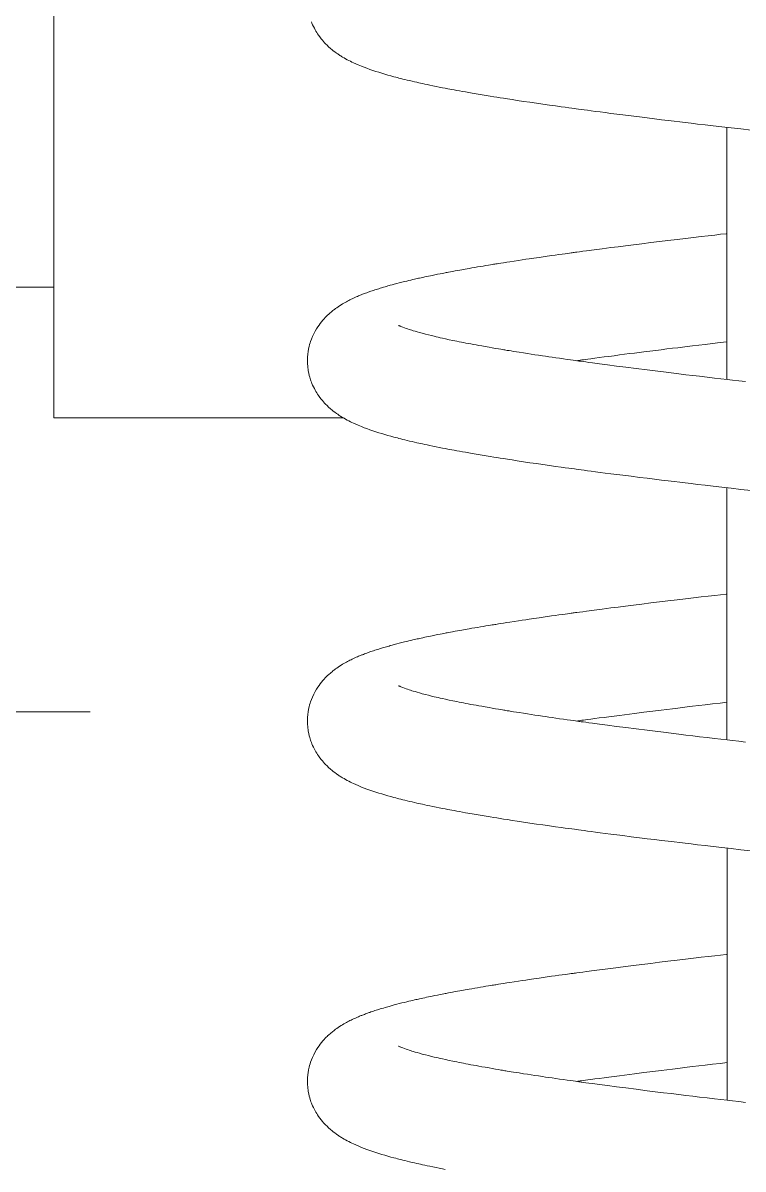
# Model space of a CAD drawing. Extents: x 83.6 to 158.5, y 132.1 to 157.1.
# Drawn here: x 131.407 to 132.784, y 139.014 to 141.207 of the extents above; entities that cross this region are included whole.
import ezdxf

# ---------------------------------------------------------------- set-up
doc = ezdxf.new("R2010")
doc.units = 0
doc.header["$LTSCALE"] = 0.5
doc.header["$MEASUREMENT"] = 0
doc.layers.add('AM_5', color=3, linetype='CONTINUOUS', lineweight=15)

msp = doc.modelspace()

# ---------------------------------------------------------------- linework, layer by layer
at = {"layer": 'AM_5', "color": 0, "ltscale": 0.75}
for p, q in [((131.46588, 143.32598), (131.46588, 140.45098)), ((85.72363, 140.70098), (131.46588, 140.70098)), ((131.46588, 140.45098), (132.01971, 140.45098)), ((129.89671, 139.88848), (131.53505, 139.88848))]:
    msp.add_line(p, q, dxfattribs=at)
at = {"layer": 'AM_5', "color": 0, "ltscale": 0.75, "flags": 128}
for points in [[(132.79963, 141.00145), (132.78002, 141.00369), (132.76137, 141.00583), (132.74382, 141.00784), (132.72736, 141.00974), (132.71194, 141.01153), (132.69754, 141.01322), (132.68525, 141.01466), (132.67381, 141.01602), (132.66322, 141.01728), (132.65253, 141.01856), (132.64082, 141.01998), (132.62811, 141.02152), (132.61501, 141.02312), (132.60103, 141.02484), (132.58619, 141.02668), (132.57053, 141.02864), (132.55408, 141.03072), (132.54289, 141.03214), (132.53154, 141.0336), (132.52089, 141.03497), (132.5111, 141.03624), (132.50215, 141.03741), (132.49401, 141.03848), (132.48669, 141.03944), (132.48016, 141.04031), (132.47441, 141.04107), (132.46944, 141.04174), (132.46523, 141.0423), (132.46166, 141.04278), (132.45679, 141.04344), (132.45082, 141.04424), (132.44382, 141.0452), (132.43622, 141.04624), (132.42553, 141.04772), (132.41397, 141.04935), (132.40162, 141.05111), (132.38914, 141.05291), (132.37671, 141.05473), (132.36434, 141.05657), (132.35204, 141.05844), (132.34253, 141.05989), (132.33388, 141.06124), (132.32621, 141.06244), (132.31949, 141.06351), (132.31356, 141.06445), (132.30735, 141.06546), (132.30064, 141.06655), (132.28929, 141.06842), (132.2777, 141.07037), (132.26589, 141.07239), (132.25361, 141.07454), (132.24793, 141.07555), (132.24216, 141.07659), (132.2365, 141.07761), (132.23148, 141.07853), (132.22712, 141.07934), (132.22339, 141.08004), (132.2197, 141.08073), (132.21477, 141.08167), (132.20917, 141.08276), (132.20305, 141.08396), (132.197, 141.08517), (132.19112, 141.08636), (132.1854, 141.08754), (132.18018, 141.08864), (132.17542, 141.08965), (132.17122, 141.09056), (132.16757, 141.09136), (132.164, 141.09215), (132.16022, 141.093), (132.15593, 141.09397), (132.15116, 141.09507), (132.14634, 141.0962), (132.1418, 141.09729), (132.13754, 141.09833), (132.13354, 141.09931), (132.12951, 141.10033), (132.12601, 141.10122), (132.12304, 141.10199), (132.11995, 141.1028), (132.11648, 141.10372), (132.11076, 141.10528), (132.10488, 141.10692), (132.09895, 141.10863), (132.09312, 141.11036), (132.08738, 141.11213), (132.08172, 141.11392), (132.07584, 141.11586), (132.07031, 141.11776), (132.0644, 141.11988), (132.0596, 141.12168), (132.05445, 141.12369), (132.04802, 141.12634), (132.04336, 141.12837), (132.03884, 141.13043), (132.03616, 141.1317), (132.03318, 141.13315), (132.03013, 141.1347), (132.02708, 141.1363), (132.02403, 141.13796), (132.02102, 141.13967), (132.0183, 141.14127), (132.01646, 141.14239), (132.0148, 141.14341), (132.01327, 141.14439), (132.01187, 141.1453), (132.01053, 141.14618), (132.00888, 141.1473), (132.00686, 141.14871), (132.00339, 141.15123), (132.00037, 141.15354), (131.99805, 141.1554), (131.99504, 141.15792), (131.99146, 141.16111), (131.98843, 141.16398), (131.98576, 141.16666), (131.98382, 141.1687), (131.9818, 141.17093), (131.9796, 141.17347), (131.97719, 141.17641), (131.97463, 141.17975), (131.97226, 141.18305), (131.9703, 141.18595), (131.96871, 141.18845), (131.96728, 141.19083), (131.96583, 141.19336), (131.96421, 141.19638), (131.96247, 141.19987), (131.96091, 141.20327), (131.95968, 141.20616), (131.95872, 141.20857)], [(132.79963, 140.312), (132.78002, 140.31424), (132.76137, 140.31637), (132.74382, 140.31839), (132.72736, 140.32029), (132.71194, 140.32208), (132.69754, 140.32376), (132.68525, 140.32521), (132.67381, 140.32657), (132.66322, 140.32783), (132.65253, 140.32911), (132.64082, 140.33052), (132.62811, 140.33206), (132.61501, 140.33366), (132.60103, 140.33539), (132.58619, 140.33723), (132.57053, 140.33919), (132.55408, 140.34126), (132.54289, 140.34269), (132.53154, 140.34414), (132.52089, 140.34552), (132.5111, 140.34679), (132.50215, 140.34796), (132.49401, 140.34902), (132.48669, 140.34999), (132.48016, 140.35086), (132.47441, 140.35162), (132.46944, 140.35228), (132.46523, 140.35285), (132.46166, 140.35333), (132.45679, 140.35398), (132.45082, 140.35479), (132.44382, 140.35574), (132.43622, 140.35679), (132.42553, 140.35827), (132.41397, 140.35989), (132.40162, 140.36165), (132.38914, 140.36346), (132.37671, 140.36528), (132.36434, 140.36712), (132.35204, 140.36898), (132.34253, 140.37044), (132.33388, 140.37178), (132.32621, 140.37299), (132.31949, 140.37405), (132.31356, 140.375), (132.30735, 140.376), (132.30064, 140.3771), (132.28929, 140.37897), (132.2777, 140.38092), (132.26589, 140.38294), (132.25361, 140.38509), (132.24793, 140.3861), (132.24216, 140.38713), (132.2365, 140.38816), (132.23148, 140.38908), (132.22712, 140.38989), (132.22339, 140.39058), (132.2197, 140.39128), (132.21477, 140.39222), (132.20917, 140.3933), (132.20305, 140.3945), (132.197, 140.39571), (132.19112, 140.39691), (132.1854, 140.39809), (132.18018, 140.39918), (132.17542, 140.4002), (132.17122, 140.4011), (132.16757, 140.4019), (132.164, 140.40269), (132.16022, 140.40354), (132.15593, 140.40452), (132.15116, 140.40562), (132.14634, 140.40675), (132.1418, 140.40784), (132.13754, 140.40887), (132.13354, 140.40986), (132.12951, 140.41087), (132.12601, 140.41176), (132.12304, 140.41253), (132.11995, 140.41334), (132.11648, 140.41427), (132.11076, 140.41582), (132.10488, 140.41746), (132.09895, 140.41917), (132.09312, 140.42091), (132.08738, 140.42267), (132.08172, 140.42447), (132.07584, 140.42641), (132.07031, 140.4283), (132.0644, 140.43042), (132.0596, 140.43222), (132.05445, 140.43423), (132.04802, 140.43688), (132.04336, 140.43891), (132.03884, 140.44097), (132.03616, 140.44224), (132.03318, 140.4437), (132.03013, 140.44524), (132.02708, 140.44685), (132.02403, 140.44851), (132.02102, 140.45021), (132.0183, 140.45181), (132.01646, 140.45293), (132.0148, 140.45396), (132.01327, 140.45493), (132.01187, 140.45584), (132.01053, 140.45673), (132.00888, 140.45785), (132.00686, 140.45925), (132.00339, 140.46177), (132.00037, 140.46408), (131.99805, 140.46594), (131.99504, 140.46847), (131.99146, 140.47166), (131.98843, 140.47452), (131.98576, 140.4772), (131.98382, 140.47925), (131.9818, 140.48147), (131.9796, 140.48402), (131.97719, 140.48696), (131.97463, 140.49029), (131.97226, 140.49359), (131.9703, 140.4965), (131.96871, 140.499), (131.96728, 140.50137), (131.96583, 140.50391), (131.96421, 140.50693), (131.96247, 140.51042), (131.96091, 140.51381), (131.95968, 140.51671), (131.95872, 140.51912), (131.95779, 140.52163), (131.95707, 140.52372), (131.95629, 140.52613), (131.95548, 140.52884), (131.95457, 140.53218), (131.95357, 140.53647), (131.95265, 140.54131), (131.95219, 140.54429), (131.95189, 140.54661), (131.95168, 140.54847), (131.95149, 140.5505), (131.95126, 140.5535), (131.9511, 140.55682), (131.95104, 140.56042), (131.95106, 140.56239), (131.95112, 140.56427), (131.9512, 140.56604), (131.95131, 140.56772), (131.95142, 140.5693), (131.95156, 140.57103), (131.95182, 140.57363), (131.95228, 140.57717), (131.95327, 140.5829), (131.95427, 140.58745), (131.95524, 140.59118), (131.95617, 140.59436), (131.95704, 140.59704), (131.95868, 140.6016), (131.96065, 140.60644), (131.96303, 140.61158), (131.96584, 140.61695), (131.96856, 140.6216), (131.97094, 140.62532), (131.97315, 140.62852), (131.97542, 140.63161), (131.97782, 140.63468), (131.98069, 140.63811), (131.98279, 140.64047), (131.98502, 140.64287), (131.98703, 140.64493), (131.98876, 140.64664), (131.99017, 140.64799), (131.99131, 140.64905), (131.99267, 140.65029), (131.99426, 140.6517), (131.9961, 140.65328), (131.99804, 140.65489), (131.99973, 140.65625), (132.00136, 140.65753), (132.00257, 140.65845), (132.00367, 140.65928), (132.00492, 140.6602), (132.00705, 140.66173), (132.00953, 140.66344), (132.01228, 140.66527), (132.01528, 140.66719), (132.01819, 140.66896), (132.0207, 140.67045), (132.023, 140.67176), (132.02541, 140.6731), (132.02785, 140.67441), (132.03016, 140.67562), (132.03238, 140.67675), (132.03459, 140.67784), (132.03686, 140.67894), (132.03902, 140.67996), (132.04157, 140.68113), (132.04434, 140.68237), (132.04676, 140.68342), (132.04879, 140.68429), (132.05048, 140.685), (132.05207, 140.68565), (132.05359, 140.68627), (132.05504, 140.68685), (132.0564, 140.68739), (132.05805, 140.68803), (132.06001, 140.68878), (132.06227, 140.68964), (132.06455, 140.69048), (132.06695, 140.69135), (132.06884, 140.69202), (132.0705, 140.69261), (132.07245, 140.69328), (132.07483, 140.6941), (132.07752, 140.695), (132.0801, 140.69585), (132.08278, 140.69672), (132.08514, 140.69747), (132.08741, 140.69818), (132.09001, 140.69899), (132.09295, 140.69989), (132.09626, 140.70088), (132.09941, 140.70181), (132.10228, 140.70264), (132.10486, 140.70338), (132.10714, 140.70402), (132.10944, 140.70466), (132.11292, 140.70562), (132.11709, 140.70674), (132.12181, 140.70799), (132.12661, 140.70924), (132.13169, 140.71052), (132.13654, 140.71173), (132.14107, 140.71283), (132.14516, 140.71382), (132.14891, 140.7147), (132.15236, 140.71551), (132.1555, 140.71623), (132.15832, 140.71687), (132.16082, 140.71744), (132.16334, 140.718), (132.16565, 140.71852), (132.16848, 140.71914), (132.17184, 140.71988), (132.17545, 140.72066), (132.17906, 140.72143), (132.18267, 140.72219), (132.18628, 140.72294), (132.18988, 140.72369), (132.195, 140.72473), (132.2001, 140.72576), (132.20483, 140.72669), (132.20896, 140.7275), (132.21177, 140.72805), (132.21419, 140.72852), (132.21621, 140.7289), (132.21824, 140.72929), (132.221, 140.72981), (132.22449, 140.73047), (132.22871, 140.73126), (132.23359, 140.73216), (132.23823, 140.733), (132.2424, 140.73376), (132.24609, 140.73442), (132.24976, 140.73508), (132.25286, 140.73563), (132.25642, 140.73625), (132.26068, 140.737), (132.26564, 140.73786), (132.27133, 140.73884), (132.27633, 140.7397), (132.2818, 140.74062), (132.28744, 140.74157), (132.29254, 140.74242), (132.29707, 140.74316), (132.301, 140.74381), (132.30443, 140.74437), (132.3072, 140.74482), (132.3093, 140.74516), (132.31119, 140.74547), (132.31365, 140.74586), (132.3167, 140.74635), (132.32106, 140.74704), (132.32627, 140.74787), (132.3323, 140.74882), (132.33838, 140.74977), (132.34669, 140.75105), (132.35451, 140.75224), (132.36184, 140.75335), (132.36867, 140.75437), (132.37519, 140.75534), (132.38421, 140.75667), (132.39437, 140.75815), (132.40568, 140.75977), (132.41818, 140.76155), (132.42522, 140.76253), (132.43222, 140.7635), (132.43848, 140.76437), (132.44397, 140.76512), (132.44869, 140.76577), (132.45262, 140.7663), (132.4555, 140.76669), (132.45773, 140.76699), (132.45943, 140.76722), (132.46141, 140.76749), (132.46378, 140.7678), (132.46655, 140.76818), (132.47173, 140.76887), (132.47792, 140.76969), (132.48513, 140.77065), (132.49942, 140.77253), (132.51492, 140.77456), (132.53167, 140.77672), (132.54535, 140.77847), (132.55979, 140.78031), (132.57501, 140.78222), (132.591, 140.78422), (132.60778, 140.78629), (132.62462, 140.78836), (132.64079, 140.79032), (132.65803, 140.7924), (132.67438, 140.79435), (132.6898, 140.79617), (132.70428, 140.79787), (132.71779, 140.79945), (132.73011, 140.80088), (132.74147, 140.80219), (132.75187, 140.80338), (132.75342, 140.80356)], [(132.12508, 140.62804), (132.12508, 140.62804), (132.1253, 140.62793), (132.12563, 140.62776), (132.12604, 140.62756), (132.12663, 140.62727), (132.12744, 140.6269), (132.12848, 140.62644), (132.12971, 140.62592), (132.13157, 140.62515), (132.13351, 140.62439), (132.13658, 140.62325), (132.13965, 140.62216), (132.14249, 140.62119), (132.14539, 140.62023), (132.14826, 140.61931), (132.15077, 140.61852), (132.15356, 140.61767), (132.15689, 140.61667), (132.16081, 140.61554), (132.16542, 140.61424), (132.17078, 140.61278), (132.17657, 140.61125), (132.18253, 140.60974), (132.18818, 140.60834), (132.19341, 140.60708), (132.19729, 140.60616), (132.20092, 140.60532), (132.20499, 140.60439), (132.20968, 140.60334), (132.215, 140.60217), (132.2222, 140.60062), (132.22946, 140.5991), (132.23672, 140.59762), (132.24143, 140.59668), (132.24576, 140.59583), (132.24977, 140.59504), (132.25403, 140.59422), (132.25867, 140.59334), (132.26358, 140.59242), (132.26839, 140.59153), (132.27352, 140.59058), (132.27858, 140.58966), (132.28433, 140.58862), (132.29097, 140.58744), (132.29852, 140.58612), (132.30438, 140.5851), (132.31063, 140.58403), (132.31629, 140.58307), (132.3211, 140.58226), (132.32427, 140.58173), (132.32689, 140.58129), (132.32895, 140.58095), (132.3307, 140.58067), (132.33334, 140.58023), (132.33667, 140.57968), (132.34071, 140.57903), (132.34545, 140.57826), (132.35082, 140.5774), (132.35613, 140.57656), (132.36435, 140.57526), (132.37207, 140.57406), (132.37927, 140.57295), (132.38595, 140.57193), (132.39295, 140.57088), (132.40076, 140.56971), (132.40648, 140.56886), (132.41258, 140.56796), (132.41907, 140.56702), (132.42594, 140.56602), (132.43322, 140.56498), (132.44086, 140.56389), (132.44797, 140.56289), (132.45422, 140.56202), (132.45958, 140.56128), (132.46403, 140.56066), (132.46757, 140.56018), (132.47019, 140.55982), (132.47219, 140.55954), (132.47458, 140.55922), (132.47863, 140.55867), (132.48356, 140.558), (132.48939, 140.55721), (132.49604, 140.55632), (132.50998, 140.55446), (132.5253, 140.55243), (132.54204, 140.55024), (132.56024, 140.54789), (132.57994, 140.54537), (132.60117, 140.54269), (132.61635, 140.5408), (132.6319, 140.53887), (132.64693, 140.53703), (132.66137, 140.53527), (132.67521, 140.5336), (132.68843, 140.53202), (132.701, 140.53053), (132.71577, 140.52879), (132.7295, 140.52718), (132.74216, 140.52571), (132.75377, 140.52436), (132.76449, 140.52312), (132.77606, 140.52179), (132.7889, 140.52031)], [(132.75346, 140.59645), (132.7406, 140.59496), (132.72579, 140.59323), (132.71209, 140.59163), (132.69947, 140.59014), (132.68794, 140.58876), (132.67748, 140.58751), (132.66843, 140.58643), (132.65931, 140.58532), (132.64944, 140.58412), (132.63886, 140.58283), (132.62757, 140.58144), (132.61174, 140.57948), (132.59476, 140.57735), (132.5767, 140.57506), (132.56728, 140.57386), (132.55761, 140.57262), (132.54769, 140.57134), (132.53754, 140.57002), (132.52769, 140.56873), (132.51868, 140.56754), (132.50913, 140.56628), (132.5007, 140.56515), (132.49338, 140.56417), (132.48714, 140.56333), (132.48268, 140.56273), (132.47898, 140.56223), (132.47603, 140.56182), (132.47268, 140.56137), (132.46808, 140.56074), (132.46578, 140.56042)], [(132.79963, 139.62254), (132.78002, 139.62478), (132.76137, 139.62692), (132.74382, 139.62893), (132.72736, 139.63083), (132.71194, 139.63262), (132.69754, 139.63431), (132.68525, 139.63576), (132.67381, 139.63711), (132.66322, 139.63837), (132.65253, 139.63965), (132.64082, 139.64107), (132.62811, 139.64261), (132.61501, 139.64421), (132.60103, 139.64593), (132.58619, 139.64777), (132.57053, 139.64973), (132.55408, 139.65181), (132.54289, 139.65323), (132.53154, 139.65469), (132.52089, 139.65606), (132.5111, 139.65733), (132.50215, 139.6585), (132.49401, 139.65957), (132.48669, 139.66054), (132.48016, 139.6614), (132.47441, 139.66216), (132.46944, 139.66283), (132.46523, 139.66339), (132.46166, 139.66387), (132.45679, 139.66453), (132.45082, 139.66533), (132.44382, 139.66629), (132.43622, 139.66733), (132.42553, 139.66882), (132.41397, 139.67044), (132.40162, 139.6722), (132.38914, 139.674), (132.37671, 139.67582), (132.36434, 139.67767), (132.35204, 139.67953), (132.34253, 139.68098), (132.33388, 139.68233), (132.32621, 139.68353), (132.31949, 139.6846), (132.31356, 139.68554), (132.30735, 139.68655), (132.30064, 139.68764), (132.28929, 139.68951), (132.2777, 139.69146), (132.26589, 139.69349), (132.25361, 139.69563), (132.24793, 139.69664), (132.24216, 139.69768), (132.2365, 139.6987), (132.23148, 139.69962), (132.22712, 139.70043), (132.22339, 139.70113), (132.2197, 139.70182), (132.21477, 139.70276), (132.20917, 139.70385), (132.20305, 139.70505), (132.197, 139.70626), (132.19112, 139.70745), (132.1854, 139.70863), (132.18018, 139.70973), (132.17542, 139.71074), (132.17122, 139.71165), (132.16757, 139.71245), (132.164, 139.71324), (132.16022, 139.71409), (132.15593, 139.71506), (132.15116, 139.71616), (132.14634, 139.7173), (132.1418, 139.71838), (132.13754, 139.71942), (132.13354, 139.7204), (132.12951, 139.72142), (132.12601, 139.72231), (132.12304, 139.72308), (132.11995, 139.72389), (132.11648, 139.72481), (132.11076, 139.72637), (132.10488, 139.72801), (132.09895, 139.72972), (132.09312, 139.73145), (132.08738, 139.73322), (132.08172, 139.73501), (132.07584, 139.73696), (132.07031, 139.73885), (132.0644, 139.74097), (132.0596, 139.74277), (132.05445, 139.74478), (132.04802, 139.74743), (132.04336, 139.74946), (132.03884, 139.75152), (132.03616, 139.75279), (132.03318, 139.75424), (132.03013, 139.75579), (132.02708, 139.75739), (132.02403, 139.75905), (132.02102, 139.76076), (132.0183, 139.76236), (132.01646, 139.76348), (132.0148, 139.76451), (132.01327, 139.76548), (132.01187, 139.76639), (132.01053, 139.76728), (132.00888, 139.7684), (132.00686, 139.7698), (132.00339, 139.77232), (132.00037, 139.77463), (131.99805, 139.77649), (131.99504, 139.77901), (131.99146, 139.7822), (131.98843, 139.78507), (131.98576, 139.78775), (131.98382, 139.78979), (131.9818, 139.79202), (131.9796, 139.79456), (131.97719, 139.7975), (131.97463, 139.80084), (131.97226, 139.80414), (131.9703, 139.80704), (131.96871, 139.80954), (131.96728, 139.81192), (131.96583, 139.81445), (131.96421, 139.81747), (131.96247, 139.82096), (131.96091, 139.82436), (131.95968, 139.82725), (131.95872, 139.82966), (131.95779, 139.83218), (131.95707, 139.83427), (131.95629, 139.83667), (131.95548, 139.83938), (131.95457, 139.84273), (131.95357, 139.84701), (131.95265, 139.85186), (131.95219, 139.85484), (131.95189, 139.85715), (131.95168, 139.85902), (131.95149, 139.86104), (131.95126, 139.86404), (131.9511, 139.86736), (131.95104, 139.87097), (131.95106, 139.87294), (131.95112, 139.87481), (131.9512, 139.87659), (131.95131, 139.87827), (131.95142, 139.87984), (131.95156, 139.88158), (131.95182, 139.88417), (131.95228, 139.88772), (131.95327, 139.89345), (131.95427, 139.89799), (131.95524, 139.90172), (131.95617, 139.9049), (131.95704, 139.90759), (131.95868, 139.91215), (131.96065, 139.91698), (131.96303, 139.92213), (131.96584, 139.92749), (131.96856, 139.93215), (131.97094, 139.93586), (131.97315, 139.93907), (131.97542, 139.94216), (131.97782, 139.94523), (131.98069, 139.94866), (131.98279, 139.95102), (131.98502, 139.95341), (131.98703, 139.95548), (131.98876, 139.95718), (131.99017, 139.95853), (131.99131, 139.9596), (131.99267, 139.96083), (131.99426, 139.96225), (131.9961, 139.96383), (131.99804, 139.96544), (131.99973, 139.9668), (132.00136, 139.96807), (132.00257, 139.969), (132.00367, 139.96982), (132.00492, 139.97075), (132.00705, 139.97227), (132.00953, 139.97399), (132.01228, 139.97581), (132.01528, 139.97773), (132.01819, 139.97951), (132.0207, 139.98099), (132.023, 139.98231), (132.02541, 139.98364), (132.02785, 139.98496), (132.03016, 139.98616), (132.03238, 139.98729), (132.03459, 139.98839), (132.03686, 139.98948), (132.03902, 139.9905), (132.04157, 139.99168), (132.04434, 139.99292), (132.04676, 139.99397), (132.04879, 139.99484), (132.05048, 139.99554), (132.05207, 139.9962), (132.05359, 139.99681), (132.05504, 139.99739), (132.0564, 139.99793), (132.05805, 139.99858), (132.06001, 139.99933), (132.06227, 140.00018), (132.06455, 140.00102), (132.06695, 140.0019), (132.06884, 140.00257), (132.0705, 140.00315), (132.07245, 140.00383), (132.07483, 140.00464), (132.07752, 140.00554), (132.0801, 140.00639), (132.08278, 140.00726), (132.08514, 140.00802), (132.08741, 140.00873), (132.09001, 140.00954), (132.09295, 140.01043), (132.09626, 140.01143), (132.09941, 140.01235), (132.10228, 140.01318), (132.10486, 140.01392), (132.10714, 140.01456), (132.10944, 140.01521), (132.11292, 140.01616), (132.11709, 140.01729), (132.12181, 140.01854), (132.12661, 140.01978), (132.13169, 140.02107), (132.13654, 140.02227), (132.14107, 140.02338), (132.14516, 140.02436), (132.14891, 140.02525), (132.15236, 140.02605), (132.1555, 140.02678), (132.15832, 140.02742), (132.16082, 140.02798), (132.16334, 140.02855), (132.16565, 140.02906), (132.16848, 140.02969), (132.17184, 140.03042), (132.17545, 140.0312), (132.17906, 140.03197), (132.18267, 140.03273), (132.18628, 140.03349), (132.18988, 140.03423), (132.195, 140.03528), (132.2001, 140.0363), (132.20483, 140.03724), (132.20896, 140.03805), (132.21177, 140.03859), (132.21419, 140.03906), (132.21621, 140.03945), (132.21824, 140.03984), (132.221, 140.04036), (132.22449, 140.04101), (132.22871, 140.0418), (132.23359, 140.0427), (132.23823, 140.04355), (132.2424, 140.0443), (132.24609, 140.04497), (132.24976, 140.04562), (132.25286, 140.04617), (132.25642, 140.0468), (132.26068, 140.04754), (132.26564, 140.04841), (132.27133, 140.04939), (132.27633, 140.05024), (132.2818, 140.05117), (132.28744, 140.05211), (132.29254, 140.05296), (132.29707, 140.05371), (132.301, 140.05436), (132.30443, 140.05491), (132.3072, 140.05536), (132.3093, 140.05571), (132.31119, 140.05601), (132.31365, 140.05641), (132.3167, 140.05689), (132.32106, 140.05759), (132.32627, 140.05842), (132.3323, 140.05936), (132.33838, 140.06031), (132.34669, 140.06159), (132.35451, 140.06279), (132.36184, 140.0639), (132.36867, 140.06492), (132.37519, 140.06589), (132.38421, 140.06722), (132.39437, 140.06869), (132.40568, 140.07032), (132.41818, 140.07209), (132.42522, 140.07308), (132.43222, 140.07405), (132.43848, 140.07491), (132.44397, 140.07567), (132.44869, 140.07631), (132.45262, 140.07685), (132.4555, 140.07724), (132.45773, 140.07754), (132.45943, 140.07777), (132.46141, 140.07803), (132.46378, 140.07835), (132.46655, 140.07872), (132.47173, 140.07941), (132.47792, 140.08024), (132.48513, 140.08119), (132.49942, 140.08308), (132.51492, 140.0851), (132.53167, 140.08727), (132.54535, 140.08902), (132.55979, 140.09085), (132.57501, 140.09277), (132.591, 140.09476), (132.60778, 140.09684), (132.62462, 140.0989), (132.64079, 140.10087), (132.65803, 140.10294), (132.67438, 140.10489), (132.6898, 140.10672), (132.70428, 140.10842), (132.71779, 140.11), (132.73011, 140.11142), (132.74147, 140.11273), (132.75187, 140.11393), (132.75358, 140.11413)], [(132.12508, 139.93859), (132.12508, 139.93859), (132.1253, 139.93847), (132.12563, 139.9383), (132.12604, 139.9381), (132.12663, 139.93782), (132.12744, 139.93745), (132.12848, 139.93699), (132.12971, 139.93646), (132.13157, 139.9357), (132.13351, 139.93494), (132.13658, 139.9338), (132.13965, 139.93271), (132.14249, 139.93174), (132.14539, 139.93078), (132.14826, 139.92985), (132.15077, 139.92907), (132.15356, 139.92821), (132.15689, 139.92722), (132.16081, 139.92608), (132.16542, 139.92479), (132.17078, 139.92332), (132.17657, 139.9218), (132.18253, 139.92028), (132.18818, 139.91888), (132.19341, 139.91762), (132.19729, 139.91671), (132.20092, 139.91586), (132.20499, 139.91494), (132.20968, 139.91389), (132.215, 139.91272), (132.2222, 139.91117), (132.22946, 139.90965), (132.23672, 139.90817), (132.24143, 139.90723), (132.24576, 139.90637), (132.24977, 139.90559), (132.25403, 139.90477), (132.25867, 139.90389), (132.26358, 139.90296), (132.26839, 139.90207), (132.27352, 139.90113), (132.27858, 139.9002), (132.28433, 139.89917), (132.29097, 139.89799), (132.29852, 139.89666), (132.30438, 139.89565), (132.31063, 139.89458), (132.31629, 139.89361), (132.3211, 139.8928), (132.32427, 139.89228), (132.32689, 139.89184), (132.32895, 139.8915), (132.3307, 139.89121), (132.33334, 139.89078), (132.33667, 139.89023), (132.34071, 139.88957), (132.34545, 139.88881), (132.35082, 139.88795), (132.35613, 139.8871), (132.36435, 139.88581), (132.37207, 139.88461), (132.37927, 139.8835), (132.38595, 139.88248), (132.39295, 139.88142), (132.40076, 139.88025), (132.40648, 139.87941), (132.41258, 139.87851), (132.41907, 139.87756), (132.42594, 139.87657), (132.43322, 139.87552), (132.44086, 139.87444), (132.44797, 139.87344), (132.45422, 139.87257), (132.45958, 139.87182), (132.46403, 139.87121), (132.46757, 139.87072), (132.47019, 139.87036), (132.47219, 139.87009), (132.47458, 139.86976), (132.47863, 139.86921), (132.48356, 139.86855), (132.48939, 139.86776), (132.49604, 139.86686), (132.50998, 139.865), (132.5253, 139.86297), (132.54204, 139.86079), (132.56024, 139.85843), (132.57994, 139.85591), (132.60117, 139.85324), (132.61635, 139.85134), (132.6319, 139.84942), (132.64693, 139.84758), (132.66137, 139.84582), (132.67521, 139.84415), (132.68843, 139.84257), (132.701, 139.84107), (132.71577, 139.83933), (132.7295, 139.83772), (132.74216, 139.83625), (132.75377, 139.83491), (132.76449, 139.83367), (132.77606, 139.83233), (132.7889, 139.83086)], [(132.75363, 139.90701), (132.7406, 139.9055), (132.72579, 139.90378), (132.71209, 139.90217), (132.69947, 139.90068), (132.68794, 139.89931), (132.67748, 139.89806), (132.66843, 139.89697), (132.65931, 139.89587), (132.64944, 139.89467), (132.63886, 139.89337), (132.62757, 139.89199), (132.61174, 139.89002), (132.59476, 139.8879), (132.5767, 139.88561), (132.56728, 139.88441), (132.55761, 139.88317), (132.54769, 139.88188), (132.53754, 139.88057), (132.52769, 139.87928), (132.51868, 139.87809), (132.50913, 139.87682), (132.5007, 139.8757), (132.49338, 139.87472), (132.48714, 139.87388), (132.48268, 139.87327), (132.47898, 139.87277), (132.47603, 139.87237), (132.47268, 139.87191), (132.46808, 139.87128), (132.46578, 139.87097)], [(132.21477, 139.01331), (132.20917, 139.01439), (132.20305, 139.01559), (132.197, 139.0168), (132.19112, 139.018), (132.1854, 139.01918), (132.18018, 139.02027), (132.17542, 139.02129), (132.17122, 139.02219), (132.16757, 139.02299), (132.164, 139.02378), (132.16022, 139.02463), (132.15593, 139.02561), (132.15116, 139.02671), (132.14634, 139.02784), (132.1418, 139.02893), (132.13754, 139.02996), (132.13354, 139.03095), (132.12951, 139.03196), (132.12601, 139.03285), (132.12304, 139.03362), (132.11995, 139.03443), (132.11648, 139.03536), (132.11076, 139.03691), (132.10488, 139.03856), (132.09895, 139.04026), (132.09312, 139.042), (132.08738, 139.04376), (132.08172, 139.04556), (132.07584, 139.0475), (132.07031, 139.0494), (132.0644, 139.05151), (132.0596, 139.05331), (132.05445, 139.05532), (132.04802, 139.05798), (132.04336, 139.06), (132.03884, 139.06206), (132.03616, 139.06333), (132.03318, 139.06479), (132.03013, 139.06633), (132.02708, 139.06794), (132.02403, 139.0696), (132.02102, 139.0713), (132.0183, 139.0729), (132.01646, 139.07402), (132.0148, 139.07505), (132.01327, 139.07602), (132.01187, 139.07693), (132.01053, 139.07782), (132.00888, 139.07894), (132.00686, 139.08034), (132.00339, 139.08286), (132.00037, 139.08518), (131.99805, 139.08703), (131.99504, 139.08956), (131.99146, 139.09275), (131.98843, 139.09562), (131.98576, 139.09829), (131.98382, 139.10034), (131.9818, 139.10256), (131.9796, 139.10511), (131.97719, 139.10805), (131.97463, 139.11138), (131.97226, 139.11469), (131.9703, 139.11759), (131.96871, 139.12009), (131.96728, 139.12247), (131.96583, 139.125), (131.96421, 139.12802), (131.96247, 139.13151), (131.96091, 139.1349), (131.95968, 139.1378), (131.95872, 139.14021), (131.95779, 139.14272), (131.95707, 139.14481), (131.95629, 139.14722), (131.95548, 139.14993), (131.95457, 139.15327), (131.95357, 139.15756), (131.95265, 139.1624), (131.95219, 139.16538), (131.95189, 139.1677), (131.95168, 139.16956), (131.95149, 139.17159), (131.95126, 139.17459), (131.9511, 139.17791), (131.95104, 139.18151), (131.95106, 139.18348), (131.95112, 139.18536), (131.9512, 139.18713), (131.95131, 139.18881), (131.95142, 139.19039), (131.95156, 139.19212), (131.95182, 139.19472), (131.95228, 139.19826), (131.95327, 139.20399), (131.95427, 139.20854), (131.95524, 139.21227), (131.95617, 139.21545), (131.95704, 139.21813), (131.95868, 139.22269), (131.96065, 139.22753), (131.96303, 139.23267), (131.96584, 139.23804), (131.96856, 139.2427), (131.97094, 139.24641), (131.97315, 139.24961), (131.97542, 139.25271), (131.97782, 139.25577), (131.98069, 139.2592), (131.98279, 139.26156), (131.98502, 139.26396), (131.98703, 139.26602), (131.98876, 139.26773), (131.99017, 139.26908), (131.99131, 139.27014), (131.99267, 139.27138), (131.99426, 139.27279), (131.9961, 139.27437), (131.99804, 139.27598), (131.99973, 139.27734), (132.00136, 139.27862), (132.00257, 139.27954), (132.00367, 139.28037), (132.00492, 139.28129), (132.00705, 139.28282), (132.00953, 139.28453), (132.01228, 139.28636), (132.01528, 139.28828), (132.01819, 139.29006), (132.0207, 139.29154), (132.023, 139.29285), (132.02541, 139.29419), (132.02785, 139.2955), (132.03016, 139.29671), (132.03238, 139.29784), (132.03459, 139.29893), (132.03686, 139.30003), (132.03902, 139.30105), (132.04157, 139.30222), (132.04434, 139.30346), (132.04676, 139.30452), (132.04879, 139.30538), (132.05048, 139.30609), (132.05207, 139.30674), (132.05359, 139.30736), (132.05504, 139.30794), (132.0564, 139.30848), (132.05805, 139.30912), (132.06001, 139.30987), (132.06227, 139.31073), (132.06455, 139.31157), (132.06695, 139.31244), (132.06884, 139.31312), (132.0705, 139.3137), (132.07245, 139.31438), (132.07483, 139.31519), (132.07752, 139.31609), (132.0801, 139.31694), (132.08278, 139.31781), (132.08514, 139.31856), (132.08741, 139.31928), (132.09001, 139.32008), (132.09295, 139.32098), (132.09626, 139.32197), (132.09941, 139.3229), (132.10228, 139.32373), (132.10486, 139.32447), (132.10714, 139.32511), (132.10944, 139.32575), (132.11292, 139.32671), (132.11709, 139.32783), (132.12181, 139.32908), (132.12661, 139.33033), (132.13169, 139.33161), (132.13654, 139.33282), (132.14107, 139.33393), (132.14516, 139.33491), (132.14891, 139.33579), (132.15236, 139.3366), (132.1555, 139.33732), (132.15832, 139.33797), (132.16082, 139.33853), (132.16334, 139.3391), (132.16565, 139.33961), (132.16848, 139.34023), (132.17184, 139.34097), (132.17545, 139.34175), (132.17906, 139.34252), (132.18267, 139.34328), (132.18628, 139.34403), (132.18988, 139.34478), (132.195, 139.34582), (132.2001, 139.34685), (132.20483, 139.34779), (132.20896, 139.34859), (132.21177, 139.34914), (132.21419, 139.34961), (132.21621, 139.34999), (132.21824, 139.35038), (132.221, 139.35091), (132.22449, 139.35156), (132.22871, 139.35235), (132.23359, 139.35325), (132.23823, 139.35409), (132.2424, 139.35485), (132.24609, 139.35551), (132.24976, 139.35617), (132.25286, 139.35672), (132.25642, 139.35734), (132.26068, 139.35809), (132.26564, 139.35895), (132.27133, 139.35993), (132.27633, 139.36079), (132.2818, 139.36171), (132.28744, 139.36266), (132.29254, 139.36351), (132.29707, 139.36426), (132.301, 139.3649), (132.30443, 139.36546), (132.3072, 139.36591), (132.3093, 139.36625), (132.31119, 139.36656), (132.31365, 139.36695), (132.3167, 139.36744), (132.32106, 139.36814), (132.32627, 139.36896), (132.3323, 139.36991), (132.33838, 139.37086), (132.34669, 139.37214), (132.35451, 139.37333), (132.36184, 139.37444), (132.36867, 139.37546), (132.37519, 139.37643), (132.38421, 139.37776), (132.39437, 139.37924), (132.40568, 139.38086), (132.41818, 139.38264), (132.42522, 139.38362), (132.43222, 139.3846), (132.43848, 139.38546), (132.44397, 139.38621), (132.44869, 139.38686), (132.45262, 139.38739), (132.4555, 139.38778), (132.45773, 139.38808), (132.45943, 139.38831), (132.46141, 139.38858), (132.46378, 139.38889), (132.46655, 139.38927), (132.47173, 139.38996), (132.47792, 139.39078), (132.48513, 139.39174), (132.49942, 139.39362), (132.51492, 139.39565), (132.53167, 139.39781), (132.54535, 139.39956), (132.55979, 139.4014), (132.57501, 139.40331), (132.591, 139.40531), (132.60778, 139.40738), (132.62462, 139.40945), (132.64079, 139.41141), (132.65803, 139.41349), (132.67438, 139.41544), (132.6898, 139.41726), (132.70428, 139.41897), (132.71779, 139.42054), (132.73011, 139.42197), (132.74147, 139.42328), (132.75187, 139.42447), (132.75374, 139.42469)], [(132.12508, 139.24913), (132.12508, 139.24914), (132.1253, 139.24902), (132.12563, 139.24885), (132.12604, 139.24865), (132.12663, 139.24837), (132.12744, 139.24799), (132.12848, 139.24753), (132.12971, 139.24701), (132.13157, 139.24624), (132.13351, 139.24548), (132.13658, 139.24434), (132.13965, 139.24325), (132.14249, 139.24228), (132.14539, 139.24132), (132.14826, 139.2404), (132.15077, 139.23961), (132.15356, 139.23876), (132.15689, 139.23776), (132.16081, 139.23663), (132.16542, 139.23533), (132.17078, 139.23387), (132.17657, 139.23234), (132.18253, 139.23083), (132.18818, 139.22943), (132.19341, 139.22817), (132.19729, 139.22725), (132.20092, 139.22641), (132.20499, 139.22548), (132.20968, 139.22443), (132.215, 139.22326), (132.2222, 139.22172), (132.22946, 139.2202), (132.23672, 139.21871), (132.24143, 139.21777), (132.24576, 139.21692), (132.24977, 139.21613), (132.25403, 139.21532), (132.25867, 139.21443), (132.26358, 139.21351), (132.26839, 139.21262), (132.27352, 139.21167), (132.27858, 139.21075), (132.28433, 139.20971), (132.29097, 139.20853), (132.29852, 139.20721), (132.30438, 139.20619), (132.31063, 139.20512), (132.31629, 139.20416), (132.3211, 139.20335), (132.32427, 139.20282), (132.32689, 139.20239), (132.32895, 139.20204), (132.3307, 139.20176), (132.33334, 139.20132), (132.33667, 139.20078), (132.34071, 139.20012), (132.34545, 139.19935), (132.35082, 139.19849), (132.35613, 139.19765), (132.36435, 139.19635), (132.37207, 139.19515), (132.37927, 139.19404), (132.38595, 139.19303), (132.39295, 139.19197), (132.40076, 139.1908), (132.40648, 139.18995), (132.41258, 139.18905), (132.41907, 139.18811), (132.42594, 139.18711), (132.43322, 139.18607), (132.44086, 139.18499), (132.44797, 139.18398), (132.45422, 139.18311), (132.45958, 139.18237), (132.46403, 139.18175), (132.46757, 139.18127), (132.47019, 139.18091), (132.47219, 139.18064), (132.47458, 139.18031), (132.47863, 139.17976), (132.48356, 139.17909), (132.48939, 139.1783), (132.49604, 139.17741), (132.50998, 139.17555), (132.5253, 139.17352), (132.54204, 139.17133), (132.56024, 139.16898), (132.57994, 139.16646), (132.60117, 139.16378), (132.61635, 139.16189), (132.6319, 139.15996), (132.64693, 139.15812), (132.66137, 139.15636), (132.67521, 139.1547), (132.68843, 139.15311), (132.701, 139.15162), (132.71577, 139.14988), (132.7295, 139.14827), (132.74216, 139.1468), (132.75377, 139.14545), (132.76449, 139.14421), (132.77606, 139.14288), (132.7889, 139.1414)], [(132.75379, 139.21758), (132.7406, 139.21605), (132.72579, 139.21432), (132.71209, 139.21272), (132.69947, 139.21123), (132.68794, 139.20986), (132.67748, 139.2086), (132.66843, 139.20752), (132.65931, 139.20641), (132.64944, 139.20521), (132.63886, 139.20392), (132.62757, 139.20253), (132.61174, 139.20057), (132.59476, 139.19844), (132.5767, 139.19616), (132.56728, 139.19495), (132.55761, 139.19371), (132.54769, 139.19243), (132.53754, 139.19111), (132.52769, 139.18982), (132.51868, 139.18863), (132.50913, 139.18737), (132.5007, 139.18624), (132.49338, 139.18526), (132.48714, 139.18442), (132.48268, 139.18382), (132.47898, 139.18332), (132.47603, 139.18291), (132.47268, 139.18246), (132.46808, 139.18183), (132.46578, 139.18151)]]:
    msp.add_lwpolyline(points, dxfattribs=at)
at = {"layer": 'AM_5', "color": 0, "ltscale": 0.75}
for points in [[(132.75348, 140.5244), (132.75337, 141.00674)], [(132.75364, 139.83492), (132.75353, 140.31727)], [(132.75381, 139.14545), (132.75369, 139.6278)]]:
    msp.add_lwpolyline(points, dxfattribs=at)

doc.saveas('drawing.dxf')
